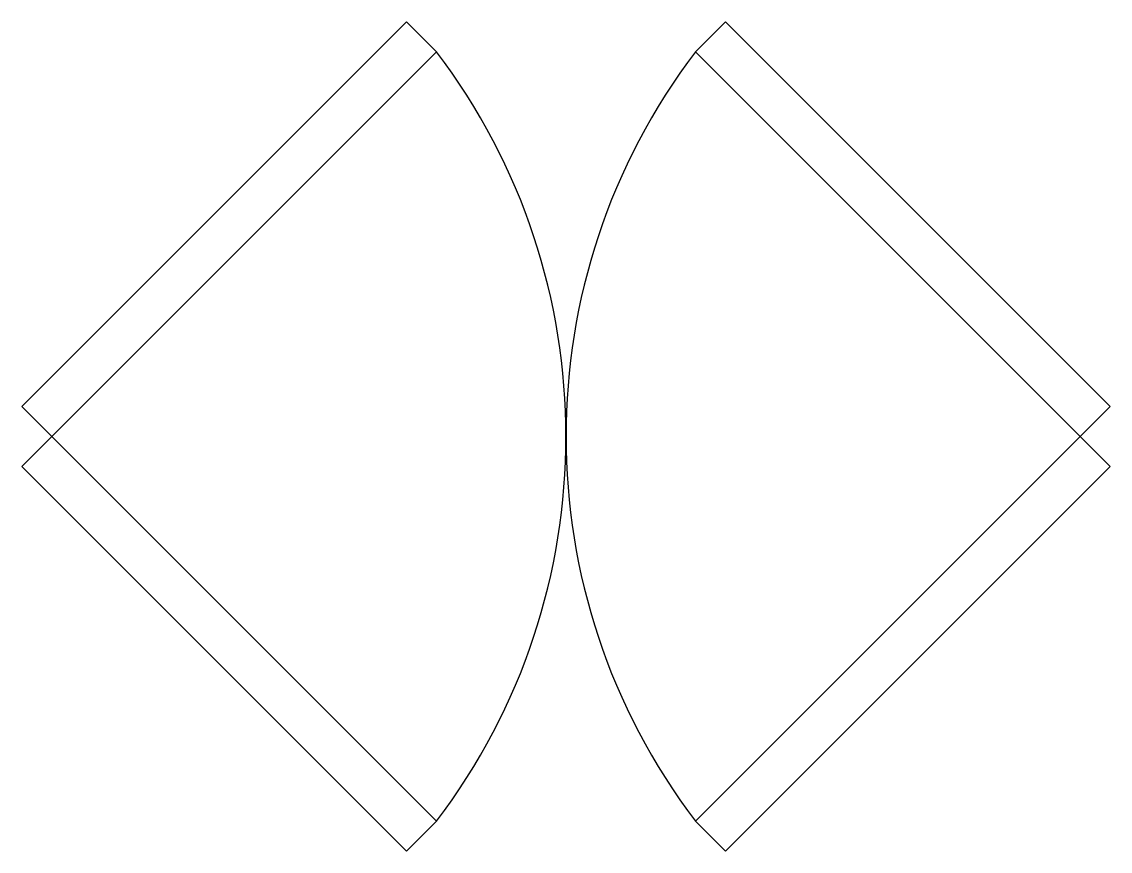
# Model space of a CAD drawing. Header units: millimetres. Extents: x -2.621 to -1.721, y 12.149 to 12.835.
import ezdxf

# ---------------------------------------------------------------- set-up
doc = ezdxf.new("R2010")
doc.units = ezdxf.units.MM
doc.header["$LTSCALE"] = 10
doc.linetypes.add('HIDDEN2', pattern=[0.1875, 0.125, -0.0625])
doc.layers.add('PORTAS', color=2, linetype='Continuous')

msp = doc.modelspace()

# ---------------------------------------------------------------- linework, layer by layer
at = {"layer": 'PORTAS'}
for points in [[(-2.62148, 12.51649), (-2.59673, 12.49174), (-2.27853, 12.80994), (-2.30328, 12.83468)], [(-1.72148, 12.51649), (-1.74622, 12.49174), (-2.06442, 12.80994), (-2.03967, 12.83468)]]:
    msp.add_lwpolyline(points, close=True, dxfattribs=at)
at = {"layer": 'PORTAS', "color": 1, "linetype": 'HIDDEN2'}
for points in [[(-2.62148, 12.46699), (-2.59673, 12.49174), (-2.27853, 12.17354), (-2.30328, 12.14879)], [(-1.72148, 12.46699), (-1.74622, 12.49174), (-2.06442, 12.17354), (-2.03967, 12.14879)]]:
    msp.add_lwpolyline(points, close=True, dxfattribs=at)
at = {"layer": 'PORTAS', "color": 1}
for centre, start, end in [((-2.6979, 12.49174), 322.81044, 37.18956), ((-1.64505, 12.49174), 142.81044, 217.18956)]:
    msp.add_arc(centre, 0.52642, start, end, dxfattribs=at)

doc.saveas('drawing.dxf')
